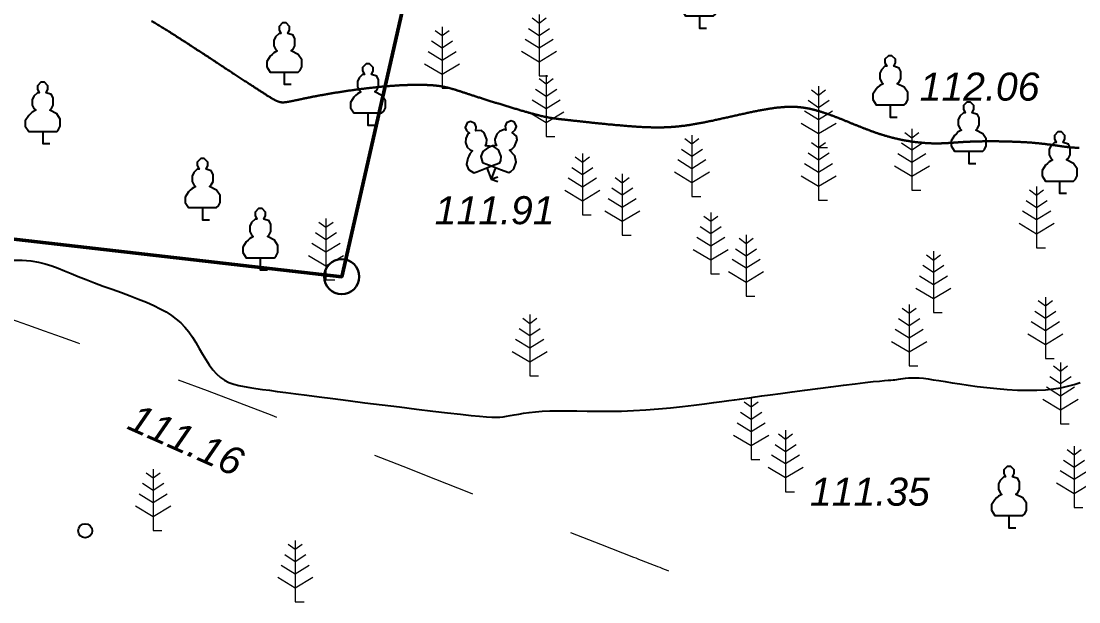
# Model space of a CAD drawing. Header units: millimetres. Extents: x 5405602 to 5405708, y 5524770 to 5524846.
# Drawn here: x 5405652.83 to 5405682.99, y 5524769.74 to 5524786.3 of the extents above; entities that cross this region are included whole.
import ezdxf

# ---------------------------------------------------------------- set-up
doc = ezdxf.new("R2010")
doc.units = ezdxf.units.MM
doc.linetypes.add('0', pattern=[0])
doc.linetypes.add('1', pattern=[6, 3, -3])
for name, color, linetype in [('12000000', 7, 'Continuous'), ('61420000', 7, 'Continuous'), ('71132010', 94, 'Continuous'), ('71132060', 7, '0'), ('SC007', 7, 'Continuous'), ('Горизонтали--MIN', 32, 'Continuous'), ('Ділянки_Межі', 10, 'Continuous'), ('Растительность', 7, 'Continuous')]:
    doc.layers.add(name, color=color, linetype=linetype)
doc.layers.add('Горизонтали--MAJ', color=32, linetype='Continuous', lineweight=30)
doc.layers.add('ТОЧКИ', color=7, linetype='Continuous', lineweight=30)
doc.styles.add('WMF-Arial Cyr2', font='ariali.ttf')

# ---------------------------------------------------------------- blocks, each defined once
blk = doc.blocks.new('SYMBOL71132010')
at = {"layer": 'SC007'}
for points in [[(0.05, 1.75), (-0.05, 1.75), (-0.15, 1.65), (-0.15, 1.55), (-0.1, 1.45), (-0.15, 1.45), (-0.25, 1.35), (-0.3, 1.25), (-0.3, 1.1), (-0.25, 1), (-0.2, 0.95), (-0.3, 0.9), (-0.35, 0.85), (-0.4, 0.8), (-0.5, 0.65), (-0.5, 0.5), (-0.4, 0.35), (-0.3, 0.35), (-0.1, 0.35), (0, 0.35), (0.15, 0.35), (0.4, 0.35), (0.45, 0.4), (0.5, 0.5), (0.5, 0.7), (0.4, 0.85), (0.2, 0.95), (0.25, 1), (0.3, 1.1), (0.3, 1.3), (0.25, 1.4), (0.1, 1.45), (0.15, 1.55), (0.15, 1.65), (0.05, 1.75)], [(0, 0.35), (0, 0), (0.2, 0)]]:
    blk.add_lwpolyline(points, dxfattribs=at)
blk = doc.blocks.new('A$C30130042')
at = {"layer": '71132010'}
for p, rotation in [((0.745, 0.063), 21.51034729501832), ((0.746, 0.07), 339.5756782525)]:
    blk.add_blockref('SYMBOL71132010', p, dxfattribs=dict(at, rotation=rotation))
blk = doc.blocks.new('SYMBOL71132060')
at = {"layer": 'SC007', "color": 94, "lineweight": 0}
for points in [[(-0.2, 1.65), (0, 1.5), (0.2, 1.65)], [(0, 1.75), (0, 0), (0.25, 0)], [(-0.3, 1.35), (0, 1.15), (0.3, 1.35)], [(-0.4, 1.05), (0, 0.8), (0.4, 1.05)], [(-0.5, 0.7), (0, 0.4), (0.5, 0.7)]]:
    blk.add_lwpolyline(points, dxfattribs=at)

msp = doc.modelspace()

# ---------------------------------------------------------------- hatches: boundary and pattern name
at = {"layer": '12000000', "lineweight": 15, "ltscale": 0.02, "extrusion": (-0.000964997, -0.001555, 0.999998)}
for points in [[(5404058.153, 5522164.025, 1), (5404058.489, 5522164.046, 1)], [(5404046.795, 5522162.298, 1), (5404047.131, 5522162.32, 1)], [(5404035.519, 5522155.849, 1), (5404035.856, 5522155.871, 1)], [(5404055.168, 5522153.34, 1), (5404055.505, 5522153.361, 1)]]:
    msp.add_hatch(color=7, dxfattribs=at).paths.add_polyline_path(points)

# ---------------------------------------------------------------- linework, layer by layer
at = {"layer": '61420000', "linetype": '1', "lineweight": 15}
for points, knots in [([(5405658.253, 5524839.913), (5405656.971, 5524836.476), (5405654.797, 5524830.706), (5405654.512, 5524822.839), (5405653.641, 5524816.985), (5405651.464, 5524811.523), (5405647.501, 5524803.754), (5405644.475, 5524795.086), (5405642.545, 5524786.661), (5405641.536, 5524782.343), (5405641.37, 5524778.552), (5405646.186, 5524776.965), (5405649.631, 5524775.925), (5405652.218, 5524775.054)], [267.344745, 267.344745, 267.344745, 267.344745, 278.270441, 285.703111, 290.811349, 295.944316, 303.243347, 316.96995, 323.468375, 328.835097, 330.952065, 333.544824, 342.077655, 342.077655, 342.077655, 342.077655]), ([(5405671.291, 5524770.616), (5405670.961, 5524770.745), (5405665.622, 5524772.827), (5405657.539, 5524776.098), (5405649.507, 5524778.853), (5405644.881, 5524780.314), (5405644.535, 5524782.9), (5405645.972, 5524787.059), (5405647.299, 5524796.414), (5405651.023, 5524803.154), (5405653.437, 5524810.013), (5405655.305, 5524809.769), (5405656.952, 5524810.286), (5405658.697, 5524809.22), (5405667.778, 5524806.956), (5405680.444, 5524800.22), (5405692.962, 5524795.021), (5405697.908, 5524793.036)], [193.245061, 193.245061, 193.245061, 193.245061, 194.298529, 210.268166, 218.737077, 221.680796, 222.725351, 226.119576, 234.832274, 250.19536, 252.103309, 253.101857, 255.347995, 257.070206, 258.899568, 283.531127, 299.526473, 299.526473, 299.526473, 299.526473])]:
    msp.add_open_spline(points, degree=3, knots=knots, dxfattribs=at)
at = {"layer": 'Горизонтали--MAJ'}
msp.add_lwpolyline([(5405682.996, 5524782.684), (5405682.982, 5524782.685), (5405682.969, 5524782.685), (5405682.955, 5524782.686), (5405682.941, 5524782.686), (5405682.928, 5524782.687), (5405682.914, 5524782.688), (5405682.9, 5524782.688), (5405682.887, 5524782.689), (5405682.873, 5524782.69), (5405682.86, 5524782.691), (5405682.846, 5524782.692), (5405682.832, 5524782.693), (5405682.819, 5524782.694), (5405682.805, 5524782.695), (5405682.791, 5524782.696), (5405682.778, 5524782.697), (5405682.764, 5524782.698), (5405682.75, 5524782.7), (5405682.736, 5524782.701), (5405682.723, 5524782.702), (5405682.709, 5524782.704), (5405682.695, 5524782.705), (5405682.681, 5524782.707), (5405682.667, 5524782.709), (5405682.653, 5524782.71), (5405682.639, 5524782.712), (5405682.624, 5524782.714), (5405682.61, 5524782.715), (5405682.596, 5524782.717), (5405682.581, 5524782.719), (5405682.567, 5524782.721), (5405682.552, 5524782.723), (5405682.538, 5524782.725), (5405682.523, 5524782.727), (5405682.508, 5524782.729), (5405682.493, 5524782.731), (5405682.478, 5524782.733), (5405682.463, 5524782.735), (5405682.447, 5524782.737), (5405682.432, 5524782.74), (5405682.417, 5524782.742), (5405682.401, 5524782.744), (5405682.385, 5524782.746), (5405682.369, 5524782.749), (5405682.353, 5524782.751), (5405682.337, 5524782.753), (5405682.321, 5524782.756), (5405682.304, 5524782.758), (5405682.288, 5524782.76), (5405682.271, 5524782.763), (5405682.254, 5524782.765), (5405682.237, 5524782.767), (5405682.22, 5524782.77), (5405682.203, 5524782.772), (5405682.185, 5524782.774), (5405682.168, 5524782.777), (5405682.15, 5524782.779), (5405682.132, 5524782.782), (5405682.114, 5524782.784), (5405682.095, 5524782.786), (5405682.077, 5524782.789), (5405682.058, 5524782.791), (5405682.039, 5524782.793), (5405682.02, 5524782.796), (5405682, 5524782.798), (5405681.981, 5524782.8), (5405681.961, 5524782.803), (5405681.941, 5524782.805), (5405681.921, 5524782.807), (5405681.901, 5524782.809), (5405681.88, 5524782.812), (5405681.859, 5524782.814), (5405681.838, 5524782.816), (5405681.817, 5524782.818), (5405681.795, 5524782.82), (5405681.773, 5524782.822), (5405681.751, 5524782.824), (5405681.729, 5524782.826), (5405681.706, 5524782.828), (5405681.684, 5524782.83), (5405681.661, 5524782.832), (5405681.637, 5524782.834), (5405681.614, 5524782.835), (5405681.59, 5524782.837), (5405681.566, 5524782.839), (5405681.542, 5524782.84), (5405681.518, 5524782.842), (5405681.493, 5524782.844), (5405681.468, 5524782.845), (5405681.443, 5524782.847), (5405681.418, 5524782.848), (5405681.392, 5524782.85), (5405681.367, 5524782.851), (5405681.341, 5524782.852), (5405681.315, 5524782.854), (5405681.289, 5524782.855), (5405681.263, 5524782.856), (5405681.236, 5524782.857), (5405681.21, 5524782.858), (5405681.183, 5524782.859), (5405681.156, 5524782.86), (5405681.13, 5524782.861), (5405681.103, 5524782.862), (5405681.076, 5524782.863), (5405681.049, 5524782.864), (5405681.022, 5524782.865), (5405680.994, 5524782.866), (5405680.967, 5524782.866), (5405680.94, 5524782.867), (5405680.913, 5524782.868), (5405680.885, 5524782.868), (5405680.858, 5524782.869), (5405680.831, 5524782.87), (5405680.803, 5524782.87), (5405680.776, 5524782.871), (5405680.749, 5524782.871), (5405680.721, 5524782.871), (5405680.694, 5524782.872), (5405680.667, 5524782.872), (5405680.64, 5524782.872), (5405680.613, 5524782.873), (5405680.586, 5524782.873), (5405680.559, 5524782.873), (5405680.532, 5524782.873), (5405680.506, 5524782.873), (5405680.479, 5524782.873), (5405680.453, 5524782.873), (5405680.426, 5524782.873), (5405680.4, 5524782.873), (5405680.374, 5524782.873), (5405680.348, 5524782.873), (5405680.323, 5524782.872), (5405680.297, 5524782.872), (5405680.272, 5524782.872), (5405680.246, 5524782.872), (5405680.222, 5524782.871), (5405680.197, 5524782.871), (5405680.172, 5524782.87), (5405680.148, 5524782.87), (5405680.124, 5524782.869), (5405680.1, 5524782.869), (5405680.076, 5524782.868), (5405680.053, 5524782.868), (5405680.03, 5524782.867), (5405680.007, 5524782.866), (5405679.985, 5524782.866), (5405679.962, 5524782.865), (5405679.94, 5524782.864), (5405679.919, 5524782.863), (5405679.897, 5524782.863), (5405679.876, 5524782.862), (5405679.855, 5524782.861), (5405679.834, 5524782.86), (5405679.814, 5524782.859), (5405679.794, 5524782.858), (5405679.774, 5524782.857), (5405679.754, 5524782.856), (5405679.734, 5524782.855), (5405679.715, 5524782.854), (5405679.696, 5524782.853), (5405679.677, 5524782.852), (5405679.659, 5524782.85), (5405679.64, 5524782.849), (5405679.622, 5524782.848), (5405679.604, 5524782.847), (5405679.586, 5524782.846), (5405679.569, 5524782.845), (5405679.551, 5524782.844), (5405679.534, 5524782.842), (5405679.517, 5524782.841), (5405679.5, 5524782.84), (5405679.483, 5524782.839), (5405679.466, 5524782.838), (5405679.449, 5524782.837), (5405679.433, 5524782.836), (5405679.417, 5524782.834), (5405679.401, 5524782.833), (5405679.384, 5524782.832), (5405679.369, 5524782.831), (5405679.353, 5524782.83), (5405679.337, 5524782.829), (5405679.321, 5524782.828), (5405679.306, 5524782.827), (5405679.29, 5524782.826), (5405679.275, 5524782.825), (5405679.259, 5524782.824), (5405679.244, 5524782.823), (5405679.229, 5524782.822), (5405679.214, 5524782.821), (5405679.198, 5524782.82), (5405679.183, 5524782.82), (5405679.168, 5524782.819), (5405679.153, 5524782.818), (5405679.138, 5524782.817), (5405679.123, 5524782.817), (5405679.108, 5524782.816), (5405679.093, 5524782.815), (5405679.078, 5524782.815), (5405679.063, 5524782.814), (5405679.048, 5524782.814), (5405679.033, 5524782.814), (5405679.018, 5524782.813), (5405679.003, 5524782.813), (5405678.988, 5524782.813), (5405678.973, 5524782.812), (5405678.958, 5524782.812), (5405678.942, 5524782.812), (5405678.927, 5524782.812), (5405678.912, 5524782.812), (5405678.896, 5524782.812), (5405678.881, 5524782.812), (5405678.865, 5524782.812), (5405678.849, 5524782.813), (5405678.834, 5524782.813), (5405678.818, 5524782.813), (5405678.802, 5524782.814), (5405678.786, 5524782.814), (5405678.77, 5524782.815), (5405678.754, 5524782.816), (5405678.738, 5524782.816), (5405678.722, 5524782.817), (5405678.706, 5524782.818), (5405678.69, 5524782.819), (5405678.673, 5524782.82), (5405678.657, 5524782.821), (5405678.641, 5524782.822), (5405678.624, 5524782.823), (5405678.608, 5524782.824), (5405678.591, 5524782.825), (5405678.575, 5524782.826), (5405678.558, 5524782.828), (5405678.541, 5524782.829), (5405678.525, 5524782.831), (5405678.508, 5524782.832), (5405678.491, 5524782.834), (5405678.474, 5524782.835), (5405678.458, 5524782.837), (5405678.441, 5524782.839), (5405678.424, 5524782.84), (5405678.407, 5524782.842), (5405678.39, 5524782.844), (5405678.373, 5524782.846), (5405678.356, 5524782.848), (5405678.339, 5524782.85), (5405678.322, 5524782.852), (5405678.305, 5524782.854), (5405678.288, 5524782.857), (5405678.271, 5524782.859), (5405678.254, 5524782.861), (5405678.237, 5524782.864), (5405678.22, 5524782.866), (5405678.203, 5524782.869), (5405678.186, 5524782.871), (5405678.169, 5524782.874), (5405678.152, 5524782.876), (5405678.135, 5524782.879), (5405678.118, 5524782.882), (5405678.101, 5524782.885), (5405678.085, 5524782.888), (5405678.068, 5524782.89), (5405678.051, 5524782.893), (5405678.034, 5524782.896), (5405678.017, 5524782.9), (5405678, 5524782.903), (5405677.983, 5524782.906), (5405677.966, 5524782.909), (5405677.95, 5524782.912), (5405677.933, 5524782.916), (5405677.916, 5524782.919), (5405677.899, 5524782.922), (5405677.883, 5524782.926), (5405677.866, 5524782.929), (5405677.85, 5524782.933), (5405677.833, 5524782.936), (5405677.816, 5524782.94), (5405677.8, 5524782.944), (5405677.784, 5524782.948), (5405677.767, 5524782.951), (5405677.751, 5524782.955), (5405677.734, 5524782.959), (5405677.718, 5524782.963), (5405677.702, 5524782.967), (5405677.685, 5524782.971), (5405677.669, 5524782.975), (5405677.653, 5524782.979), (5405677.637, 5524782.984), (5405677.621, 5524782.988), (5405677.604, 5524782.992), (5405677.588, 5524782.996), (5405677.572, 5524783.001), (5405677.556, 5524783.005), (5405677.54, 5524783.01), (5405677.523, 5524783.014), (5405677.507, 5524783.019), (5405677.491, 5524783.024), (5405677.475, 5524783.028), (5405677.459, 5524783.033), (5405677.442, 5524783.038), (5405677.426, 5524783.043), (5405677.41, 5524783.048), (5405677.394, 5524783.053), (5405677.377, 5524783.058), (5405677.361, 5524783.063), (5405677.345, 5524783.068), (5405677.328, 5524783.074), (5405677.312, 5524783.079), (5405677.296, 5524783.084), (5405677.279, 5524783.09), (5405677.263, 5524783.095), (5405677.246, 5524783.101), (5405677.23, 5524783.107), (5405677.213, 5524783.112), (5405677.196, 5524783.118), (5405677.179, 5524783.124), (5405677.163, 5524783.13), (5405677.146, 5524783.136), (5405677.129, 5524783.142), (5405677.112, 5524783.148), (5405677.095, 5524783.154), (5405677.078, 5524783.16), (5405677.061, 5524783.166), (5405677.043, 5524783.173), (5405677.026, 5524783.179), (5405677.009, 5524783.186), (5405676.991, 5524783.192), (5405676.974, 5524783.199), (5405676.956, 5524783.205), (5405676.939, 5524783.212), (5405676.921, 5524783.219), (5405676.903, 5524783.226), (5405676.885, 5524783.233), (5405676.867, 5524783.24), (5405676.849, 5524783.247), (5405676.83, 5524783.254), (5405676.812, 5524783.261), (5405676.794, 5524783.269), (5405676.775, 5524783.276), (5405676.756, 5524783.283), (5405676.738, 5524783.291), (5405676.719, 5524783.299), (5405676.7, 5524783.306), (5405676.681, 5524783.314), (5405676.662, 5524783.322), (5405676.642, 5524783.329), (5405676.623, 5524783.337), (5405676.604, 5524783.345), (5405676.584, 5524783.353), (5405676.565, 5524783.361), (5405676.545, 5524783.369), (5405676.525, 5524783.377), (5405676.505, 5524783.385), (5405676.486, 5524783.393), (5405676.466, 5524783.402), (5405676.446, 5524783.41), (5405676.425, 5524783.418), (5405676.405, 5524783.426), (5405676.385, 5524783.434), (5405676.365, 5524783.443), (5405676.345, 5524783.451), (5405676.324, 5524783.459), (5405676.304, 5524783.467), (5405676.283, 5524783.476), (5405676.263, 5524783.484), (5405676.243, 5524783.492), (5405676.222, 5524783.5), (5405676.201, 5524783.509), (5405676.181, 5524783.517), (5405676.16, 5524783.525), (5405676.14, 5524783.533), (5405676.119, 5524783.541), (5405676.098, 5524783.549), (5405676.078, 5524783.557), (5405676.057, 5524783.565), (5405676.036, 5524783.573), (5405676.016, 5524783.581), (5405675.995, 5524783.589), (5405675.974, 5524783.596), (5405675.954, 5524783.604), (5405675.933, 5524783.612), (5405675.912, 5524783.619), (5405675.892, 5524783.627), (5405675.871, 5524783.634), (5405675.851, 5524783.642), (5405675.83, 5524783.649), (5405675.81, 5524783.656), (5405675.789, 5524783.663), (5405675.769, 5524783.67), (5405675.748, 5524783.677), (5405675.728, 5524783.684), (5405675.708, 5524783.691), (5405675.688, 5524783.697), (5405675.667, 5524783.704), (5405675.647, 5524783.71), (5405675.627, 5524783.717), (5405675.607, 5524783.723), (5405675.587, 5524783.729), (5405675.567, 5524783.735), (5405675.547, 5524783.741), (5405675.528, 5524783.746), (5405675.508, 5524783.752), (5405675.488, 5524783.757), (5405675.469, 5524783.763), (5405675.449, 5524783.768), (5405675.43, 5524783.773), (5405675.411, 5524783.778), (5405675.391, 5524783.782), (5405675.372, 5524783.787), (5405675.353, 5524783.791), (5405675.334, 5524783.796), (5405675.315, 5524783.8), (5405675.296, 5524783.804), (5405675.277, 5524783.808), (5405675.258, 5524783.811), (5405675.239, 5524783.815), (5405675.22, 5524783.818), (5405675.201, 5524783.822), (5405675.182, 5524783.825), (5405675.163, 5524783.828), (5405675.144, 5524783.831), (5405675.125, 5524783.833), (5405675.106, 5524783.836), (5405675.087, 5524783.838), (5405675.068, 5524783.841), (5405675.049, 5524783.843), (5405675.03, 5524783.845), (5405675.011, 5524783.846), (5405674.991, 5524783.848), (5405674.972, 5524783.85), (5405674.953, 5524783.851), (5405674.933, 5524783.852), (5405674.914, 5524783.853), (5405674.894, 5524783.854), (5405674.874, 5524783.855), (5405674.855, 5524783.856), (5405674.835, 5524783.856), (5405674.815, 5524783.856), (5405674.794, 5524783.857), (5405674.774, 5524783.857), (5405674.754, 5524783.857), (5405674.733, 5524783.856), (5405674.713, 5524783.856), (5405674.692, 5524783.855), (5405674.671, 5524783.855), (5405674.65, 5524783.854), (5405674.628, 5524783.853), (5405674.607, 5524783.852), (5405674.585, 5524783.85), (5405674.563, 5524783.849), (5405674.541, 5524783.847), (5405674.519, 5524783.845), (5405674.496, 5524783.843), (5405674.474, 5524783.841), (5405674.451, 5524783.839), (5405674.428, 5524783.837), (5405674.405, 5524783.834), (5405674.381, 5524783.832), (5405674.357, 5524783.829), (5405674.333, 5524783.826), (5405674.309, 5524783.823), (5405674.284, 5524783.819), (5405674.26, 5524783.816), (5405674.235, 5524783.812), (5405674.209, 5524783.809), (5405674.184, 5524783.805), (5405674.158, 5524783.801), (5405674.132, 5524783.796), (5405674.105, 5524783.792), (5405674.079, 5524783.788), (5405674.052, 5524783.783), (5405674.024, 5524783.778), (5405673.997, 5524783.773), (5405673.969, 5524783.768), (5405673.941, 5524783.763), (5405673.913, 5524783.758), (5405673.885, 5524783.753), (5405673.856, 5524783.747), (5405673.827, 5524783.741), (5405673.798, 5524783.736), (5405673.769, 5524783.73), (5405673.739, 5524783.724), (5405673.71, 5524783.718), (5405673.68, 5524783.712), (5405673.65, 5524783.706), (5405673.62, 5524783.699), (5405673.59, 5524783.693), (5405673.559, 5524783.687), (5405673.529, 5524783.68), (5405673.498, 5524783.674), (5405673.467, 5524783.667), (5405673.437, 5524783.66), (5405673.406, 5524783.653), (5405673.375, 5524783.647), (5405673.343, 5524783.64), (5405673.312, 5524783.633), (5405673.281, 5524783.626), (5405673.25, 5524783.619), (5405673.218, 5524783.612), (5405673.187, 5524783.605), (5405673.156, 5524783.598), (5405673.124, 5524783.591), (5405673.093, 5524783.584), (5405673.062, 5524783.577), (5405673.03, 5524783.57), (5405672.999, 5524783.563), (5405672.967, 5524783.556), (5405672.936, 5524783.549), (5405672.905, 5524783.542), (5405672.874, 5524783.535), (5405672.842, 5524783.528), (5405672.811, 5524783.522), (5405672.78, 5524783.515), (5405672.749, 5524783.508), (5405672.719, 5524783.501), (5405672.688, 5524783.494), (5405672.657, 5524783.488), (5405672.627, 5524783.481), (5405672.596, 5524783.474), (5405672.566, 5524783.468), (5405672.536, 5524783.461), (5405672.506, 5524783.455), (5405672.476, 5524783.449), (5405672.447, 5524783.443), (5405672.417, 5524783.436), (5405672.388, 5524783.43), (5405672.359, 5524783.424), (5405672.33, 5524783.419), (5405672.302, 5524783.413), (5405672.273, 5524783.407), (5405672.245, 5524783.402), (5405672.217, 5524783.396), (5405672.189, 5524783.391), (5405672.162, 5524783.386), (5405672.134, 5524783.381), (5405672.107, 5524783.376), (5405672.08, 5524783.371), (5405672.053, 5524783.366), (5405672.027, 5524783.361), (5405672.001, 5524783.357), (5405671.974, 5524783.352), (5405671.948, 5524783.348), (5405671.922, 5524783.344), (5405671.897, 5524783.34), (5405671.871, 5524783.336), (5405671.846, 5524783.332), (5405671.82, 5524783.328), (5405671.795, 5524783.325), (5405671.77, 5524783.321), (5405671.745, 5524783.318), (5405671.72, 5524783.315), (5405671.695, 5524783.312), (5405671.67, 5524783.309), (5405671.646, 5524783.306), (5405671.621, 5524783.303), (5405671.596, 5524783.3), (5405671.572, 5524783.297), (5405671.547, 5524783.295), (5405671.523, 5524783.293), (5405671.498, 5524783.29), (5405671.474, 5524783.288), (5405671.449, 5524783.286), (5405671.424, 5524783.284), (5405671.4, 5524783.282), (5405671.375, 5524783.281), (5405671.35, 5524783.279), (5405671.325, 5524783.278), (5405671.301, 5524783.276), (5405671.276, 5524783.275), (5405671.251, 5524783.274), (5405671.225, 5524783.273), (5405671.2, 5524783.272), (5405671.175, 5524783.271), (5405671.149, 5524783.27), (5405671.124, 5524783.27), (5405671.098, 5524783.269), (5405671.072, 5524783.269), (5405671.046, 5524783.268), (5405671.02, 5524783.268), (5405670.994, 5524783.268), (5405670.967, 5524783.268), (5405670.94, 5524783.268), (5405670.913, 5524783.268), (5405670.886, 5524783.269), (5405670.859, 5524783.269), (5405670.831, 5524783.27), (5405670.803, 5524783.27), (5405670.775, 5524783.271), (5405670.746, 5524783.272), (5405670.718, 5524783.273), (5405670.689, 5524783.274), (5405670.66, 5524783.275), (5405670.63, 5524783.276), (5405670.6, 5524783.277), (5405670.57, 5524783.279), (5405670.54, 5524783.28), (5405670.509, 5524783.282), (5405670.478, 5524783.284), (5405670.447, 5524783.285), (5405670.416, 5524783.287), (5405670.384, 5524783.289), (5405670.352, 5524783.291), (5405670.32, 5524783.293), (5405670.287, 5524783.296), (5405670.254, 5524783.298), (5405670.221, 5524783.3), (5405670.188, 5524783.303), (5405670.155, 5524783.305), (5405670.122, 5524783.308), (5405670.088, 5524783.311), (5405670.054, 5524783.313), (5405670.02, 5524783.316), (5405669.986, 5524783.319), (5405669.952, 5524783.322), (5405669.918, 5524783.325), (5405669.884, 5524783.328), (5405669.849, 5524783.331), (5405669.815, 5524783.334), (5405669.781, 5524783.337), (5405669.746, 5524783.34), (5405669.712, 5524783.343), (5405669.678, 5524783.347), (5405669.643, 5524783.35), (5405669.609, 5524783.353), (5405669.575, 5524783.356), (5405669.54, 5524783.36), (5405669.506, 5524783.363), (5405669.472, 5524783.366), (5405669.438, 5524783.37), (5405669.404, 5524783.373), (5405669.371, 5524783.377), (5405669.337, 5524783.38), (5405669.304, 5524783.384), (5405669.271, 5524783.387), (5405669.238, 5524783.39), (5405669.205, 5524783.394), (5405669.172, 5524783.397), (5405669.14, 5524783.401), (5405669.108, 5524783.404), (5405669.076, 5524783.408), (5405669.044, 5524783.411), (5405669.013, 5524783.414), (5405668.982, 5524783.418), (5405668.951, 5524783.421), (5405668.921, 5524783.424), (5405668.891, 5524783.427), (5405668.861, 5524783.431), (5405668.832, 5524783.434), (5405668.803, 5524783.437), (5405668.775, 5524783.44), (5405668.747, 5524783.443), (5405668.719, 5524783.446), (5405668.692, 5524783.449), (5405668.665, 5524783.452), (5405668.638, 5524783.455), (5405668.613, 5524783.458), (5405668.587, 5524783.461), (5405668.562, 5524783.463), (5405668.538, 5524783.466), (5405668.514, 5524783.469), (5405668.49, 5524783.471), (5405668.467, 5524783.474), (5405668.445, 5524783.476), (5405668.423, 5524783.479), (5405668.401, 5524783.481), (5405668.38, 5524783.483), (5405668.36, 5524783.486), (5405668.339, 5524783.488), (5405668.319, 5524783.49), (5405668.3, 5524783.492), (5405668.281, 5524783.494), (5405668.262, 5524783.496), (5405668.244, 5524783.498), (5405668.226, 5524783.5), (5405668.208, 5524783.502), (5405668.191, 5524783.504), (5405668.174, 5524783.506), (5405668.157, 5524783.508), (5405668.141, 5524783.51), (5405668.124, 5524783.512), (5405668.108, 5524783.515), (5405668.092, 5524783.517), (5405668.077, 5524783.519), (5405668.061, 5524783.521), (5405668.046, 5524783.523), (5405668.03, 5524783.525), (5405668.015, 5524783.527), (5405668, 5524783.529), (5405667.986, 5524783.531), (5405667.971, 5524783.534), (5405667.956, 5524783.536), (5405667.941, 5524783.538), (5405667.927, 5524783.541), (5405667.912, 5524783.543), (5405667.897, 5524783.546), (5405667.882, 5524783.548), (5405667.868, 5524783.551), (5405667.853, 5524783.554), (5405667.838, 5524783.557), (5405667.823, 5524783.56), (5405667.808, 5524783.563), (5405667.793, 5524783.566), (5405667.778, 5524783.569), (5405667.762, 5524783.572), (5405667.747, 5524783.575), (5405667.731, 5524783.579), (5405667.715, 5524783.583), (5405667.699, 5524783.586), (5405667.682, 5524783.59), (5405667.666, 5524783.594), (5405667.649, 5524783.598), (5405667.631, 5524783.602), (5405667.614, 5524783.606), (5405667.596, 5524783.611), (5405667.578, 5524783.615), (5405667.559, 5524783.62), (5405667.541, 5524783.625), (5405667.521, 5524783.63), (5405667.502, 5524783.635), (5405667.482, 5524783.64), (5405667.461, 5524783.646), (5405667.44, 5524783.652), (5405667.419, 5524783.657), (5405667.398, 5524783.663), (5405667.375, 5524783.669), (5405667.353, 5524783.676), (5405667.33, 5524783.682), (5405667.306, 5524783.689), (5405667.283, 5524783.695), (5405667.258, 5524783.702), (5405667.234, 5524783.709), (5405667.209, 5524783.716), (5405667.183, 5524783.724), (5405667.158, 5524783.731), (5405667.132, 5524783.739), (5405667.105, 5524783.746), (5405667.079, 5524783.754), (5405667.051, 5524783.762), (5405667.024, 5524783.77), (5405666.997, 5524783.778), (5405666.969, 5524783.786), (5405666.941, 5524783.795), (5405666.913, 5524783.803), (5405666.884, 5524783.812), (5405666.855, 5524783.82), (5405666.827, 5524783.829), (5405666.797, 5524783.838), (5405666.768, 5524783.846), (5405666.739, 5524783.855), (5405666.71, 5524783.864), (5405666.68, 5524783.873), (5405666.65, 5524783.882), (5405666.621, 5524783.891), (5405666.591, 5524783.9), (5405666.561, 5524783.909), (5405666.531, 5524783.919), (5405666.501, 5524783.928), (5405666.472, 5524783.937), (5405666.442, 5524783.946), (5405666.412, 5524783.955), (5405666.382, 5524783.965), (5405666.352, 5524783.974), (5405666.323, 5524783.983), (5405666.293, 5524783.992), (5405666.264, 5524784.001), (5405666.234, 5524784.011), (5405666.205, 5524784.02), (5405666.176, 5524784.029), (5405666.147, 5524784.038), (5405666.118, 5524784.047), (5405666.089, 5524784.056), (5405666.061, 5524784.065), (5405666.033, 5524784.074), (5405666.005, 5524784.083), (5405665.977, 5524784.092), (5405665.95, 5524784.1), (5405665.923, 5524784.109), (5405665.896, 5524784.118), (5405665.869, 5524784.126), (5405665.843, 5524784.135), (5405665.817, 5524784.143), (5405665.792, 5524784.151), (5405665.766, 5524784.159), (5405665.742, 5524784.167), (5405665.717, 5524784.175), (5405665.693, 5524784.183), (5405665.669, 5524784.191), (5405665.646, 5524784.198), (5405665.623, 5524784.206), (5405665.601, 5524784.213), (5405665.579, 5524784.221), (5405665.557, 5524784.228), (5405665.536, 5524784.235), (5405665.515, 5524784.242), (5405665.494, 5524784.248), (5405665.474, 5524784.255), (5405665.455, 5524784.261), (5405665.435, 5524784.268), (5405665.416, 5524784.274), (5405665.397, 5524784.28), (5405665.379, 5524784.286), (5405665.361, 5524784.292), (5405665.343, 5524784.298), (5405665.325, 5524784.304), (5405665.308, 5524784.31), (5405665.291, 5524784.315), (5405665.274, 5524784.32), (5405665.258, 5524784.326), (5405665.241, 5524784.331), (5405665.225, 5524784.336), (5405665.21, 5524784.341), (5405665.194, 5524784.346), (5405665.178, 5524784.351), (5405665.163, 5524784.355), (5405665.148, 5524784.36), (5405665.133, 5524784.364), (5405665.118, 5524784.369), (5405665.103, 5524784.373), (5405665.089, 5524784.377), (5405665.074, 5524784.381), (5405665.06, 5524784.385), (5405665.045, 5524784.389), (5405665.031, 5524784.393), (5405665.017, 5524784.396), (5405665.003, 5524784.4), (5405664.989, 5524784.403), (5405664.974, 5524784.407), (5405664.96, 5524784.41), (5405664.946, 5524784.413), (5405664.932, 5524784.417), (5405664.918, 5524784.42), (5405664.904, 5524784.423), (5405664.89, 5524784.426), (5405664.875, 5524784.428), (5405664.861, 5524784.431), (5405664.847, 5524784.434), (5405664.832, 5524784.436), (5405664.818, 5524784.439), (5405664.803, 5524784.441), (5405664.788, 5524784.444), (5405664.773, 5524784.446), (5405664.758, 5524784.448), (5405664.743, 5524784.45), (5405664.728, 5524784.452), (5405664.712, 5524784.454), (5405664.697, 5524784.456), (5405664.681, 5524784.458), (5405664.665, 5524784.46), (5405664.648, 5524784.462), (5405664.632, 5524784.463), (5405664.615, 5524784.465), (5405664.598, 5524784.466), (5405664.581, 5524784.468), (5405664.563, 5524784.469), (5405664.545, 5524784.47), (5405664.527, 5524784.472), (5405664.509, 5524784.473), (5405664.491, 5524784.474), (5405664.472, 5524784.475), (5405664.453, 5524784.476), (5405664.434, 5524784.477), (5405664.414, 5524784.478), (5405664.395, 5524784.479), (5405664.375, 5524784.479), (5405664.354, 5524784.48), (5405664.334, 5524784.481), (5405664.313, 5524784.481), (5405664.293, 5524784.482), (5405664.271, 5524784.482), (5405664.25, 5524784.483), (5405664.229, 5524784.483), (5405664.207, 5524784.483), (5405664.185, 5524784.483), (5405664.163, 5524784.483), (5405664.14, 5524784.483), (5405664.118, 5524784.483), (5405664.095, 5524784.483), (5405664.072, 5524784.483), (5405664.048, 5524784.483), (5405664.025, 5524784.483), (5405664.001, 5524784.482), (5405663.978, 5524784.482), (5405663.954, 5524784.481), (5405663.929, 5524784.481), (5405663.905, 5524784.48), (5405663.88, 5524784.479), (5405663.855, 5524784.479), (5405663.831, 5524784.478), (5405663.805, 5524784.477), (5405663.78, 5524784.476), (5405663.755, 5524784.475), (5405663.729, 5524784.474), (5405663.703, 5524784.472), (5405663.677, 5524784.471), (5405663.651, 5524784.47), (5405663.625, 5524784.469), (5405663.598, 5524784.467), (5405663.571, 5524784.466), (5405663.545, 5524784.464), (5405663.518, 5524784.462), (5405663.491, 5524784.461), (5405663.463, 5524784.459), (5405663.436, 5524784.457), (5405663.408, 5524784.455), (5405663.381, 5524784.453), (5405663.353, 5524784.451), (5405663.325, 5524784.449), (5405663.297, 5524784.446), (5405663.269, 5524784.444), (5405663.24, 5524784.442), (5405663.212, 5524784.439), (5405663.183, 5524784.437), (5405663.154, 5524784.434), (5405663.125, 5524784.432), (5405663.096, 5524784.429), (5405663.067, 5524784.426), (5405663.038, 5524784.423), (5405663.009, 5524784.42), (5405662.98, 5524784.417), (5405662.95, 5524784.414), (5405662.921, 5524784.411), (5405662.891, 5524784.408), (5405662.861, 5524784.405), (5405662.831, 5524784.402), (5405662.802, 5524784.398), (5405662.772, 5524784.395), (5405662.742, 5524784.391), (5405662.712, 5524784.388), (5405662.682, 5524784.384), (5405662.652, 5524784.381), (5405662.622, 5524784.377), (5405662.592, 5524784.373), (5405662.562, 5524784.369), (5405662.532, 5524784.365), (5405662.502, 5524784.362), (5405662.472, 5524784.358), (5405662.442, 5524784.354), (5405662.412, 5524784.35), (5405662.382, 5524784.346), (5405662.352, 5524784.342), (5405662.322, 5524784.338), (5405662.292, 5524784.333), (5405662.262, 5524784.329), (5405662.233, 5524784.325), (5405662.203, 5524784.321), (5405662.174, 5524784.317), (5405662.144, 5524784.312), (5405662.115, 5524784.308), (5405662.086, 5524784.304), (5405662.057, 5524784.299), (5405662.028, 5524784.295), (5405661.999, 5524784.291), (5405661.97, 5524784.286), (5405661.941, 5524784.282), (5405661.913, 5524784.277), (5405661.885, 5524784.273), (5405661.856, 5524784.269), (5405661.828, 5524784.264), (5405661.801, 5524784.26), (5405661.773, 5524784.255), (5405661.746, 5524784.251), (5405661.718, 5524784.246), (5405661.691, 5524784.242), (5405661.664, 5524784.237), (5405661.638, 5524784.233), (5405661.611, 5524784.228), (5405661.585, 5524784.224), (5405661.559, 5524784.219), (5405661.533, 5524784.215), (5405661.508, 5524784.211), (5405661.483, 5524784.206), (5405661.458, 5524784.202), (5405661.433, 5524784.197), (5405661.409, 5524784.193), (5405661.385, 5524784.189), (5405661.361, 5524784.184), (5405661.337, 5524784.18), (5405661.314, 5524784.176), (5405661.291, 5524784.171), (5405661.268, 5524784.167), (5405661.246, 5524784.163), (5405661.224, 5524784.159), (5405661.202, 5524784.154), (5405661.18, 5524784.15), (5405661.159, 5524784.146), (5405661.138, 5524784.142), (5405661.118, 5524784.138), (5405661.097, 5524784.134), (5405661.077, 5524784.13), (5405661.058, 5524784.126), (5405661.038, 5524784.122), (5405661.019, 5524784.118), (5405661.001, 5524784.114), (5405660.982, 5524784.111), (5405660.964, 5524784.107), (5405660.946, 5524784.103), (5405660.928, 5524784.099), (5405660.911, 5524784.096), (5405660.894, 5524784.092), (5405660.877, 5524784.089), (5405660.86, 5524784.085), (5405660.844, 5524784.082), (5405660.828, 5524784.078), (5405660.812, 5524784.075), (5405660.796, 5524784.071), (5405660.781, 5524784.068), (5405660.766, 5524784.065), (5405660.751, 5524784.062), (5405660.736, 5524784.059), (5405660.722, 5524784.056), (5405660.708, 5524784.052), (5405660.694, 5524784.049), (5405660.68, 5524784.047), (5405660.667, 5524784.044), (5405660.654, 5524784.041), (5405660.641, 5524784.038), (5405660.628, 5524784.035), (5405660.615, 5524784.033), (5405660.603, 5524784.03), (5405660.591, 5524784.027), (5405660.579, 5524784.025), (5405660.567, 5524784.023), (5405660.556, 5524784.02), (5405660.544, 5524784.018), (5405660.533, 5524784.016), (5405660.522, 5524784.013), (5405660.512, 5524784.011), (5405660.501, 5524784.009), (5405660.491, 5524784.007), (5405660.481, 5524784.005), (5405660.471, 5524784.003), (5405660.461, 5524784.002), (5405660.451, 5524784), (5405660.442, 5524783.998), (5405660.433, 5524783.997), (5405660.424, 5524783.995), (5405660.415, 5524783.994), (5405660.406, 5524783.992), (5405660.397, 5524783.991), (5405660.389, 5524783.99), (5405660.38, 5524783.989), (5405660.372, 5524783.988), (5405660.364, 5524783.987), (5405660.356, 5524783.986), (5405660.348, 5524783.985), (5405660.341, 5524783.984), (5405660.333, 5524783.984), (5405660.326, 5524783.983), (5405660.319, 5524783.983), (5405660.311, 5524783.982), (5405660.304, 5524783.982), (5405660.297, 5524783.982), (5405660.29, 5524783.982), (5405660.283, 5524783.982), (5405660.276, 5524783.982), (5405660.269, 5524783.982), (5405660.262, 5524783.983), (5405660.256, 5524783.983), (5405660.249, 5524783.984), (5405660.242, 5524783.985), (5405660.235, 5524783.986), (5405660.228, 5524783.987), (5405660.221, 5524783.988), (5405660.214, 5524783.99), (5405660.207, 5524783.991), (5405660.2, 5524783.993), (5405660.193, 5524783.995), (5405660.186, 5524783.997), (5405660.178, 5524783.999), (5405660.171, 5524784.001), (5405660.164, 5524784.004), (5405660.156, 5524784.007), (5405660.148, 5524784.01), (5405660.14, 5524784.013), (5405660.132, 5524784.016), (5405660.124, 5524784.02), (5405660.115, 5524784.023), (5405660.107, 5524784.027), (5405660.098, 5524784.031), (5405660.089, 5524784.036), (5405660.08, 5524784.04), (5405660.071, 5524784.045), (5405660.061, 5524784.05), (5405660.051, 5524784.055), (5405660.041, 5524784.061), (5405660.031, 5524784.067), (5405660.02, 5524784.073), (5405660.009, 5524784.079), (5405659.998, 5524784.085), (5405659.986, 5524784.092), (5405659.975, 5524784.099), (5405659.963, 5524784.106), (5405659.95, 5524784.114), (5405659.937, 5524784.121), (5405659.924, 5524784.129), (5405659.911, 5524784.138), (5405659.897, 5524784.146), (5405659.883, 5524784.155), (5405659.868, 5524784.164), (5405659.853, 5524784.174), (5405659.838, 5524784.183), (5405659.822, 5524784.193), (5405659.806, 5524784.204), (5405659.789, 5524784.214), (5405659.772, 5524784.225), (5405659.754, 5524784.236), (5405659.737, 5524784.248), (5405659.718, 5524784.26), (5405659.699, 5524784.272), (5405659.68, 5524784.284), (5405659.66, 5524784.297), (5405659.64, 5524784.31), (5405659.619, 5524784.324), (5405659.598, 5524784.337), (5405659.577, 5524784.351), (5405659.555, 5524784.365), (5405659.532, 5524784.38), (5405659.51, 5524784.395), (5405659.486, 5524784.41), (5405659.463, 5524784.425), (5405659.439, 5524784.441), (5405659.415, 5524784.457), (5405659.39, 5524784.473), (5405659.365, 5524784.489), (5405659.339, 5524784.506), (5405659.314, 5524784.523), (5405659.287, 5524784.54), (5405659.261, 5524784.557), (5405659.234, 5524784.574), (5405659.207, 5524784.592), (5405659.18, 5524784.61), (5405659.152, 5524784.628), (5405659.124, 5524784.647), (5405659.095, 5524784.665), (5405659.067, 5524784.684), (5405659.038, 5524784.703), (5405659.009, 5524784.722), (5405658.979, 5524784.741), (5405658.95, 5524784.761), (5405658.92, 5524784.78), (5405658.889, 5524784.8), (5405658.859, 5524784.82), (5405658.828, 5524784.84), (5405658.797, 5524784.86), (5405658.766, 5524784.881), (5405658.735, 5524784.901), (5405658.704, 5524784.922), (5405658.672, 5524784.942), (5405658.64, 5524784.963), (5405658.608, 5524784.984), (5405658.576, 5524785.005), (5405658.544, 5524785.027), (5405658.511, 5524785.048), (5405658.479, 5524785.069), (5405658.446, 5524785.091), (5405658.413, 5524785.112), (5405658.38, 5524785.134), (5405658.347, 5524785.156), (5405658.314, 5524785.177), (5405658.281, 5524785.199), (5405658.247, 5524785.221), (5405658.214, 5524785.243), (5405658.18, 5524785.265), (5405658.147, 5524785.287), (5405658.113, 5524785.309), (5405658.079, 5524785.331), (5405658.045, 5524785.353), (5405658.012, 5524785.375), (5405657.978, 5524785.397), (5405657.944, 5524785.42), (5405657.91, 5524785.442), (5405657.876, 5524785.464), (5405657.842, 5524785.486), (5405657.809, 5524785.508), (5405657.775, 5524785.53), (5405657.741, 5524785.552), (5405657.707, 5524785.574), (5405657.673, 5524785.596), (5405657.64, 5524785.618), (5405657.606, 5524785.64), (5405657.572, 5524785.662), (5405657.539, 5524785.684), (5405657.505, 5524785.706), (5405657.471, 5524785.728), (5405657.438, 5524785.749), (5405657.405, 5524785.771), (5405657.371, 5524785.792), (5405657.338, 5524785.814), (5405657.305, 5524785.835), (5405657.272, 5524785.856), (5405657.239, 5524785.877), (5405657.206, 5524785.898), (5405657.173, 5524785.919), (5405657.141, 5524785.94), (5405657.108, 5524785.96), (5405657.076, 5524785.981), (5405657.043, 5524786.001), (5405657.011, 5524786.021), (5405656.979, 5524786.041), (5405656.947, 5524786.061), (5405656.915, 5524786.081), (5405656.884, 5524786.1), (5405656.852, 5524786.12), (5405656.821, 5524786.139), (5405656.79, 5524786.158), (5405656.759, 5524786.177), (5405656.728, 5524786.195), (5405656.697, 5524786.213), (5405656.667, 5524786.232), (5405656.636, 5524786.25), (5405656.606, 5524786.267), (5405656.577, 5524786.285), (5405656.547, 5524786.302)], dxfattribs=at)
at = {"layer": 'Горизонтали--MIN'}
msp.add_lwpolyline([(5405652.59, 5524779.482), (5405652.862, 5524779.479), (5405653.103, 5524779.46), (5405653.319, 5524779.427), (5405653.516, 5524779.381), (5405653.7, 5524779.324), (5405653.88, 5524779.257), (5405654.061, 5524779.182), (5405654.25, 5524779.101), (5405654.454, 5524779.015), (5405654.678, 5524778.927), (5405654.919, 5524778.837), (5405655.171, 5524778.745), (5405655.428, 5524778.652), (5405655.685, 5524778.559), (5405655.938, 5524778.465), (5405656.179, 5524778.372), (5405656.404, 5524778.281), (5405656.609, 5524778.19), (5405656.795, 5524778.099), (5405656.963, 5524778.006), (5405657.115, 5524777.908), (5405657.253, 5524777.804), (5405657.38, 5524777.692), (5405657.497, 5524777.57), (5405657.606, 5524777.435), (5405657.71, 5524777.287), (5405657.809, 5524777.13), (5405657.905, 5524776.967), (5405658, 5524776.804), (5405658.096, 5524776.645), (5405658.193, 5524776.494), (5405658.293, 5524776.357), (5405658.398, 5524776.237), (5405658.509, 5524776.139), (5405658.628, 5524776.059), (5405658.753, 5524775.996), (5405658.888, 5524775.947), (5405659.031, 5524775.908), (5405659.183, 5524775.877), (5405659.346, 5524775.85), (5405659.52, 5524775.824), (5405659.706, 5524775.798), (5405659.908, 5524775.77), (5405660.131, 5524775.74), (5405660.379, 5524775.706), (5405660.657, 5524775.67), (5405660.97, 5524775.629), (5405661.321, 5524775.583), (5405661.716, 5524775.533), (5405662.156, 5524775.477), (5405662.63, 5524775.418), (5405663.122, 5524775.356), (5405663.619, 5524775.295), (5405664.105, 5524775.236), (5405664.566, 5524775.18), (5405664.988, 5524775.13), (5405665.355, 5524775.088), (5405665.657, 5524775.055), (5405665.9, 5524775.03), (5405666.094, 5524775.014), (5405666.249, 5524775.005), (5405666.373, 5524775.003), (5405666.479, 5524775.007), (5405666.574, 5524775.017), (5405666.669, 5524775.031), (5405666.772, 5524775.05), (5405666.887, 5524775.071), (5405667.014, 5524775.094), (5405667.156, 5524775.118), (5405667.315, 5524775.139), (5405667.491, 5524775.159), (5405667.686, 5524775.174), (5405667.902, 5524775.184), (5405668.14, 5524775.188), (5405668.399, 5524775.187), (5405668.676, 5524775.183), (5405668.971, 5524775.179), (5405669.281, 5524775.175), (5405669.605, 5524775.175), (5405669.941, 5524775.18), (5405670.287, 5524775.192), (5405670.641, 5524775.212), (5405670.996, 5524775.24), (5405671.347, 5524775.272), (5405671.687, 5524775.308), (5405672.01, 5524775.346), (5405672.309, 5524775.384), (5405672.578, 5524775.42), (5405672.81, 5524775.451), (5405673.003, 5524775.478), (5405673.165, 5524775.501), (5405673.309, 5524775.521), (5405673.447, 5524775.54), (5405673.591, 5524775.56), (5405673.755, 5524775.583), (5405673.95, 5524775.61), (5405674.189, 5524775.642), (5405674.479, 5524775.681), (5405674.812, 5524775.726), (5405675.172, 5524775.774), (5405675.545, 5524775.823), (5405675.918, 5524775.871), (5405676.276, 5524775.917), (5405676.605, 5524775.957), (5405676.89, 5524775.992), (5405677.122, 5524776.018), (5405677.303, 5524776.036), (5405677.443, 5524776.049), (5405677.549, 5524776.057), (5405677.629, 5524776.063), (5405677.691, 5524776.067), (5405677.743, 5524776.071), (5405677.792, 5524776.077), (5405677.846, 5524776.085), (5405677.906, 5524776.095), (5405677.972, 5524776.105), (5405678.046, 5524776.115), (5405678.128, 5524776.123), (5405678.219, 5524776.128), (5405678.32, 5524776.129), (5405678.43, 5524776.124), (5405678.552, 5524776.113), (5405678.685, 5524776.096), (5405678.833, 5524776.074), (5405678.995, 5524776.047), (5405679.175, 5524776.018), (5405679.372, 5524775.986), (5405679.589, 5524775.952), (5405679.828, 5524775.917), (5405680.087, 5524775.883), (5405680.364, 5524775.85), (5405680.651, 5524775.821), (5405680.942, 5524775.797), (5405681.233, 5524775.779), (5405681.516, 5524775.77), (5405681.787, 5524775.771), (5405682.038, 5524775.783), (5405682.265, 5524775.808), (5405682.473, 5524775.844), (5405682.666, 5524775.889), (5405682.849, 5524775.938), (5405683.026, 5524775.991)], dxfattribs=at)
at = {"layer": 'Ділянки_Межі', "lineweight": 50}
msp.add_lwpolyline([(5405636.727, 5524781.91), (5405646.236, 5524823.743), (5405649.017, 5524835.388), (5405673.52, 5524829.82), (5405661.97, 5524779.01)], close=True, dxfattribs=at)
at = {"layer": 'Растительность', "color": 7}
msp.add_circle((5405654.655, 5524771.764), 0.2, dxfattribs=at)
at = {"layer": 'ТОЧКИ'}
msp.add_circle((5405661.97, 5524779.01), 0.5, dxfattribs=at)

# ---------------------------------------------------------------- block references
at = {"layer": '71132010'}
for name, p in [('SYMBOL71132010', (5405672.172, 5524786.101, 112.18)), ('SYMBOL71132010', (5405660.331, 5524784.499, 112.03)), ('SYMBOL71132010', (5405677.608, 5524783.563, 112.06)), ('SYMBOL71132010', (5405662.715, 5524783.33, 111.93)), ('SYMBOL71132010', (5405653.444, 5524782.806, 111.85)), ('SYMBOL71132010', (5405679.844, 5524782.239, 111.96)), ('A$C30130042', (5405665.487, 5524781.727)), ('SYMBOL71132010', (5405682.437, 5524781.39, 111.91)), ('SYMBOL71132010', (5405658.001, 5524780.63, 111.78)), ('SYMBOL71132010', (5405659.648, 5524779.203, 111.75)), ('SYMBOL71132010', (5405680.992, 5524771.851, 111.18))]:
    msp.add_blockref(name, p, dxfattribs=at)
at = {"layer": '71132060'}
for p in [(5405667.597, 5524784.74, 112.09), (5405664.83, 5524784.386, 111.98), (5405667.798, 5524783.009, 111.96), (5405675.566, 5524782.691, 111.86), (5405671.953, 5524781.301, 111.87), (5405678.226, 5524781.475, 111.87), (5405675.566, 5524781.191, 111.86), (5405668.829, 5524780.777, 111.85), (5405669.968, 5524780.192, 111.8), (5405681.782, 5524779.838, 111.81), (5405661.52, 5524778.92, 111.75), (5405672.49, 5524779.09, 111.75), (5405673.499, 5524778.459, 111.71), (5405678.84, 5524777.987, 111.62), (5405678.148, 5524776.467, 111.52), (5405682.03, 5524776.68, 111.56), (5405667.328, 5524776.18, 111.6), (5405682.462, 5524774.817, 111.46), (5405673.642, 5524773.795, 111.38), (5405674.624, 5524772.879, 111.35), (5405682.851, 5524772.432, 111.27), (5405656.593, 5524771.771, 111.17), (5405660.644, 5524769.737, 111.06)]:
    msp.add_blockref('SYMBOL71132060', p, dxfattribs=at)

# ---------------------------------------------------------------- texts
at = {"layer": '12000000', "color": 7, "style": 'WMF-Arial Cyr2'}
for s, p in [('112.06', (5405678.446, 5524784.032, 112.06)), ('111.91', (5405664.619, 5524780.507, 111.91)), ('111.35', (5405675.317, 5524772.479, 111.35))]:
    msp.add_text(s, height=0.8, dxfattribs=at).set_placement(p)
msp.add_text('111.16', height=0.8, rotation=336.0506, dxfattribs=at).set_placement((5405655.809, 5524774.686, 111.16))

doc.saveas('drawing.dxf')
